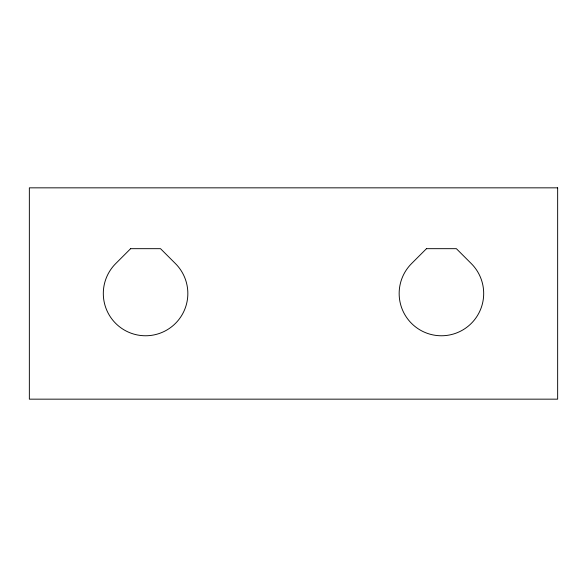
<?xml version="1.0" encoding="UTF-8"?>
<svg xmlns="http://www.w3.org/2000/svg" width="587" height="587" viewBox="0 0 587 587"><rect width="100%" height="100%" fill="white"/><g stroke="black" fill="none" stroke-linecap="round" stroke-linejoin="round"><path stroke-width="0.88" d="M130.637 248.675L115.69 263.614A42.264 42.264 0 0 0 115.69 323.386A42.264 42.264 0 0 0 175.462 323.386A42.264 42.264 0 0 0 175.462 263.614L160.515 248.675L130.637 248.675M426.485 248.675L411.538 263.614A42.264 42.264 0 0 0 411.538 323.386A42.264 42.264 0 0 0 471.31 323.386A42.264 42.264 0 0 0 471.31 263.614L456.363 248.675L426.485 248.675M557.65 187.84L29.35 187.84L29.35 399.16L557.65 399.16L557.65 187.84"/></g></svg>
